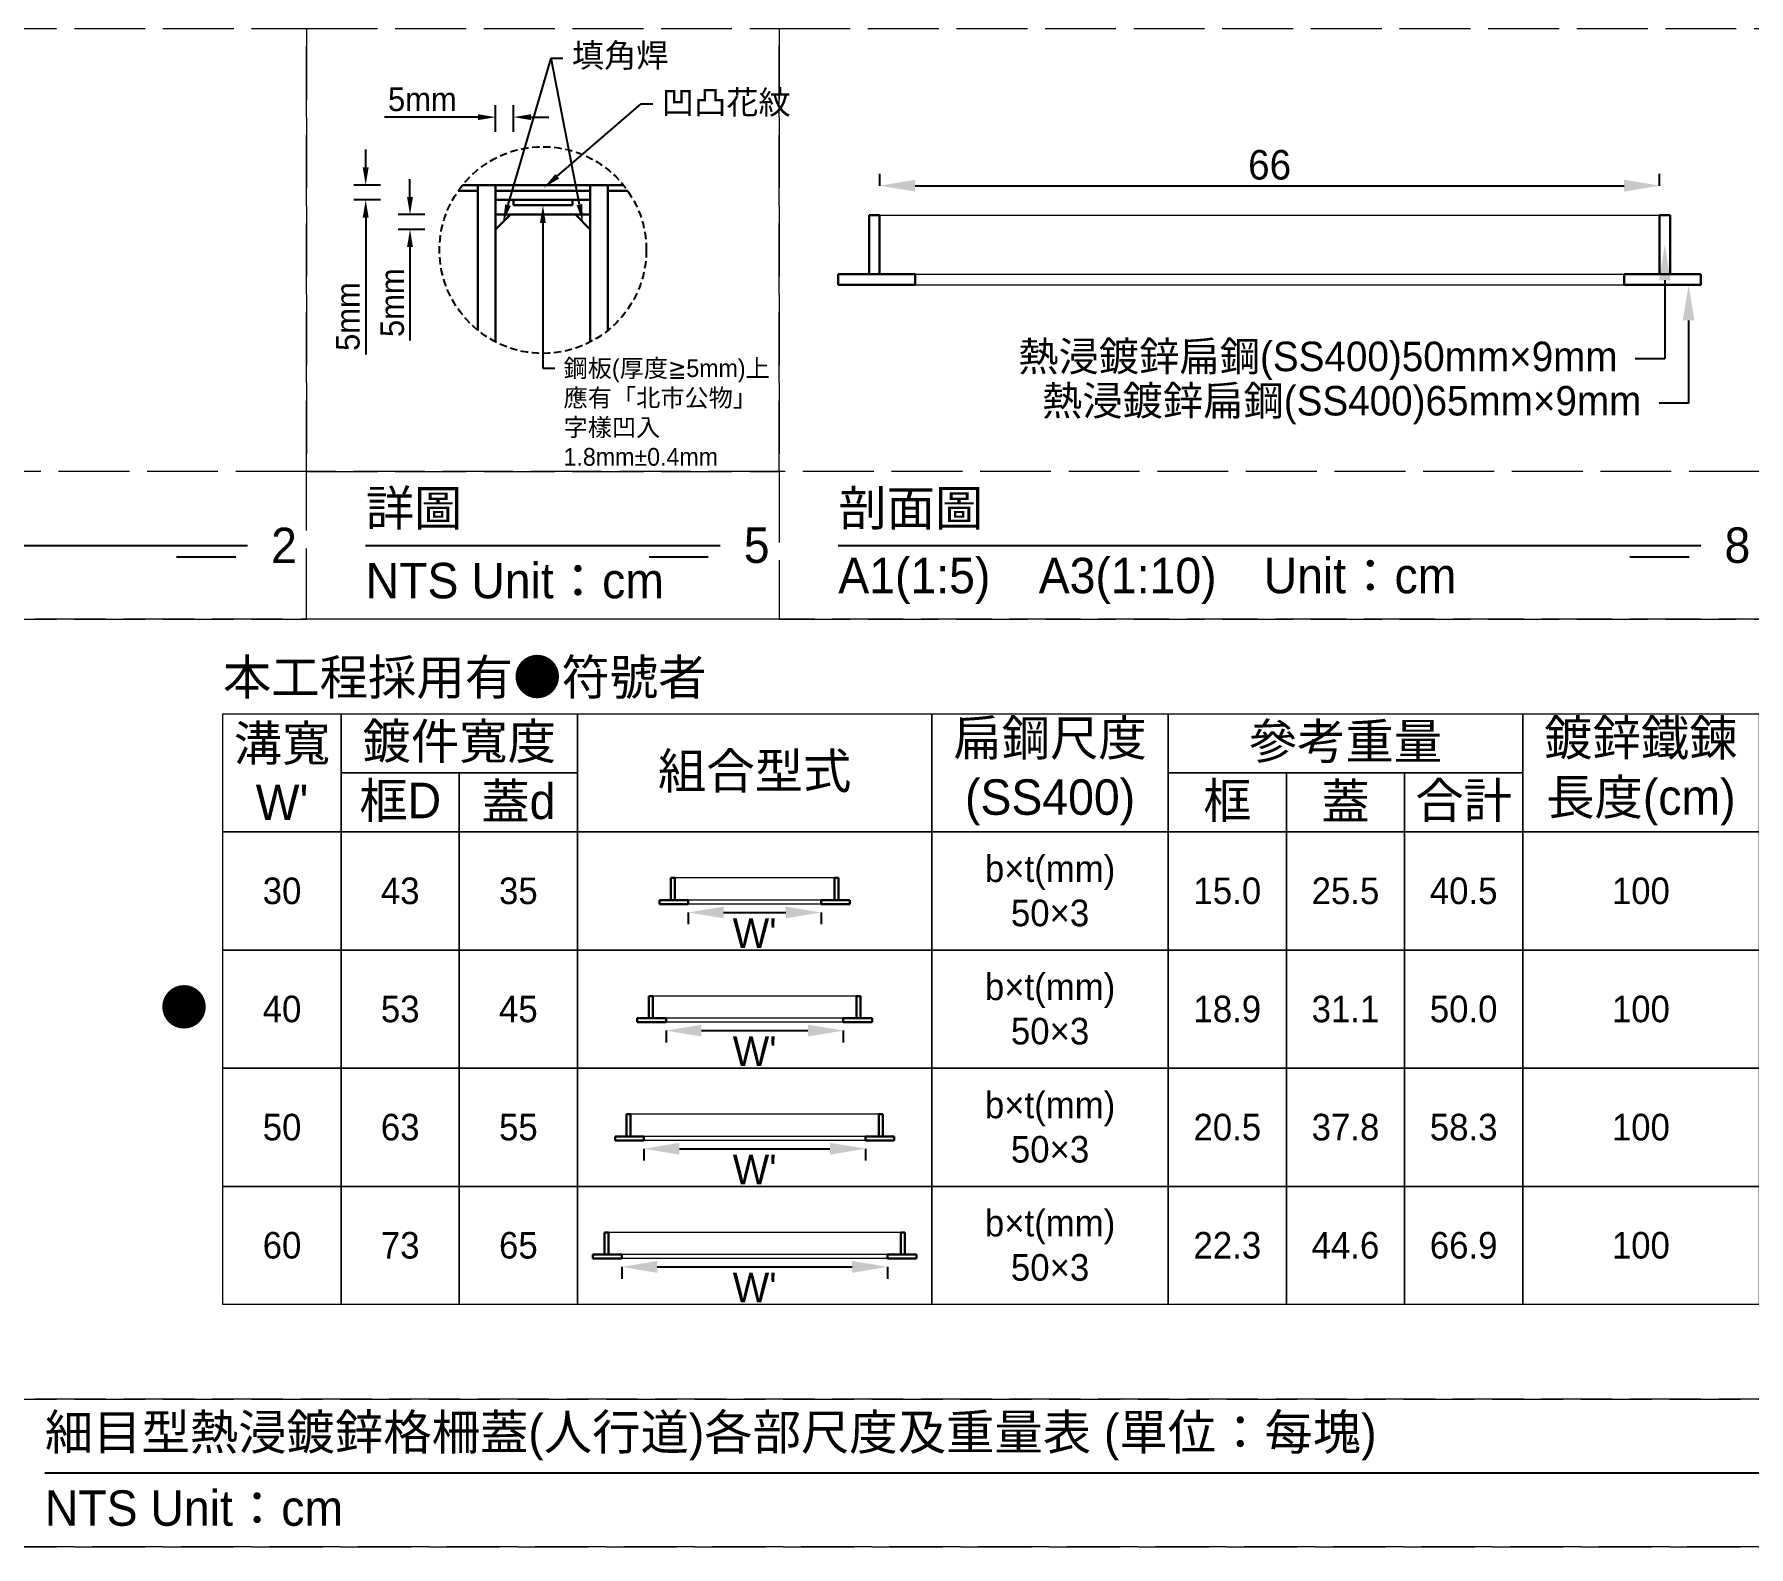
# Model space of a CAD drawing. Extents: x -2640 to 1802, y -2159 to 447.
# Drawn here: x -2451.8 to -2161.6, y -507 to -251 of the extents above; entities that cross this region are included whole.
import ezdxf
from ezdxf import colors
from ezdxf.entities.mleader import LeaderData, LeaderLine
from ezdxf.math import Vec2, Vec3

# ---------------------------------------------------------------- set-up
doc = ezdxf.new("R2010")
doc.units = 0
doc.header["$MEASUREMENT"] = 0
doc.linetypes.add('ACAD_ISO02W100', pattern=[15, 12, -3])
doc.linetypes.add('HIDDEN', pattern=[0.375, 0.25, -0.125])
for name, color, linetype, lineweight in [('一、1.基本-圖框', 7, 'Continuous', 20), ('二、1.繪圖-既有設施', 8, 'Continuous', 20), ('二、2.繪圖-施作項目', 181, 'Continuous', 30)]:
    doc.layers.add(name, color=color, linetype=linetype, lineweight=lineweight)
doc.layers.add('一、4.基本-隱藏', color=9, linetype='ACAD_ISO02W100', lineweight=20, plot=False)
doc.layers.add('三、3.文字-註解文字', color=2, linetype='Continuous')
doc.styles.add('次圖名(詳圖)', font='MS PGothic.ttf', dxfattribs={"height": 6})
doc.styles.add('註解文字', font='MS PGothic.ttf', dxfattribs={"height": 4})
doc.styles.add('註解文字(詳圖)', font='MS PGothic.ttf', dxfattribs={"height": 5})
doc.dimstyles.new('註解文字', dxfattribs={"dimtxt": 4, "dimasz": 3, "dimexe": 2, "dimexo": 5, "dimgap": 1, "dimtad": 2, "dimzin": 0, "dimdsep": 46, "dimtxsty": '註解文字', "dimcen": 0.1, "dimclrd": 144, "dimclre": 144, "dimclrt": 256, "dimadec": 0, "dimazin": 0, "dimtfac": 1, "dimtofl": 0, "dimtmove": 0, "dimatfit": 3, "dimfxlon": 1, "dimtolj": 1, "dimtzin": 0, "dimlwd": -1, "dimlwe": -1, "dimarcsym": 1})
doc.dimstyles.new('註解文字(詳圖)', dxfattribs={"dimtxt": 5, "dimasz": 6, "dimexe": 2, "dimexo": 5, "dimgap": 1, "dimtad": 2, "dimzin": 0, "dimdsep": 46, "dimtxsty": '註解文字(詳圖)', "dimcen": 0.1, "dimclrd": 144, "dimclre": 144, "dimclrt": 256, "dimadec": 0, "dimazin": 0, "dimtfac": 1, "dimtofl": 0, "dimtmove": 0, "dimatfit": 3, "dimfxlon": 1, "dimtolj": 1, "dimtzin": 0, "dimlwd": -1, "dimlwe": -1, "dimarcsym": 1})

# ---------------------------------------------------------------- blocks, each defined once
blk = doc.blocks.new('*D276')
at = {"layer": 'Defpoints', "color": 0, "transparency": 16777216}
for p in [(-2373.69, -265), (-2373.69, -279), (-2370.69, -279)]:
    blk.add_point(p, dxfattribs=at)
at = {"layer": '三、3.文字-註解文字', "color": 144, "transparency": 16777216}
for p, q in [((-2373.69, -267.5), (-2373.69, -263)), ((-2370.69, -267.5), (-2370.69, -263)), ((-2376.69, -265), (-2392.51, -265)), ((-2367.69, -265), (-2364.69, -265))]:
    blk.add_line(p, q, dxfattribs=at)
for points in [[(-2376.69, -264.5), (-2376.69, -265.5), (-2373.69, -265)], [(-2367.69, -264.5), (-2367.69, -265.5), (-2370.69, -265)]]:
    blk.add_solid(points, dxfattribs=at)
at = {"layer": '三、3.文字-註解文字', "transparency": 16777216, "insert": (-2386.1, -262), "char_height": 4, "attachment_point": 5, "style": '註解文字'}
blk.add_mtext('\\A1;5mm', dxfattribs=at)
blk = doc.blocks.new('*D279')
at = {"layer": 'Defpoints', "color": 0, "transparency": 16777216}
for p in [(-2395.69, -276.5), (-2373.69, -276.5), (-2373.69, -279)]:
    blk.add_point(p, dxfattribs=at)
at = {"layer": '三、3.文字-註解文字', "color": 144, "transparency": 16777216}
for p, q in [((-2395.69, -273.5), (-2395.69, -270.5)), ((-2393.19, -276.5), (-2397.69, -276.5)), ((-2393.19, -279), (-2397.69, -279)), ((-2395.69, -282), (-2395.69, -305.17))]:
    blk.add_line(p, q, dxfattribs=at)
for points in [[(-2396.19, -273.5), (-2395.19, -273.5), (-2395.69, -276.5)], [(-2396.19, -282), (-2395.19, -282), (-2395.69, -279)]]:
    blk.add_solid(points, dxfattribs=at)
at = {"layer": '三、3.文字-註解文字', "transparency": 16777216, "insert": (-2398.69, -298.76), "char_height": 4, "attachment_point": 5, "rotation": 90, "style": '註解文字'}
blk.add_mtext('\\A1;5mm', dxfattribs=at)
blk = doc.blocks.new('*D280')
at = {"layer": 'Defpoints', "color": 0, "transparency": 16777216}
for p in [(-2388.19, -284), (-2373.69, -281.5), (-2373.69, -284)]:
    blk.add_point(p, dxfattribs=at)
at = {"layer": '三、3.文字-註解文字', "color": 144, "transparency": 16777216}
for p, q in [((-2388.19, -278.5), (-2388.19, -275.5)), ((-2385.69, -281.5), (-2390.19, -281.5)), ((-2385.69, -284), (-2390.19, -284)), ((-2388.19, -287), (-2388.19, -302.82))]:
    blk.add_line(p, q, dxfattribs=at)
for points in [[(-2388.69, -278.5), (-2387.69, -278.5), (-2388.19, -281.5)], [(-2388.69, -287), (-2387.69, -287), (-2388.19, -284)]]:
    blk.add_solid(points, dxfattribs=at)
at = {"layer": '三、3.文字-註解文字', "transparency": 16777216, "insert": (-2391.19, -296.41), "char_height": 4, "attachment_point": 5, "rotation": 90, "style": '註解文字'}
blk.add_mtext('\\A1;5mm', dxfattribs=at)
blk = doc.blocks.new('*D293')
at = {"layer": 'Defpoints', "color": 0, "transparency": 16777216}
for p in [(-2176.69, -276.6), (-2308.69, -281.6), (-2176.69, -281.6)]:
    blk.add_point(p, dxfattribs=at)
at = {"layer": '三、3.文字-註解文字', "color": 144, "transparency": 16777216}
for p, q in [((-2308.69, -276.6), (-2308.69, -274.6)), ((-2176.69, -276.6), (-2176.69, -274.6)), ((-2302.69, -276.6), (-2182.69, -276.6))]:
    blk.add_line(p, q, dxfattribs=at)
for points in [[(-2302.69, -275.6), (-2302.69, -277.6), (-2308.69, -276.6)], [(-2182.69, -275.6), (-2182.69, -277.6), (-2176.69, -276.6)]]:
    blk.add_solid(points, dxfattribs=at)
at = {"layer": '三、3.文字-註解文字', "transparency": 16777216, "insert": (-2242.69, -273.1), "char_height": 5, "attachment_point": 5, "style": '註解文字(詳圖)'}
blk.add_mtext('\\A1;66', dxfattribs=at)
blk = doc.blocks.new('*D329')
at = {"layer": 'Defpoints', "color": 0, "transparency": 16777216}
for p in [(-2344.85, -418.21), (-2314.85, -418.21), (-2314.85, -419.63)]:
    blk.add_point(p, dxfattribs=at)
at = {"layer": '三、3.文字-註解文字', "color": 144, "transparency": 16777216}
for p, q in [((-2344.85, -419.63), (-2344.85, -421.63)), ((-2338.85, -419.63), (-2320.85, -419.63)), ((-2314.85, -419.63), (-2314.85, -421.63))]:
    blk.add_line(p, q, dxfattribs=at)
for points in [[(-2338.85, -418.63), (-2338.85, -420.63), (-2344.85, -419.63)], [(-2320.85, -418.63), (-2320.85, -420.63), (-2314.85, -419.63)]]:
    blk.add_solid(points, dxfattribs=at)
at = {"layer": '三、3.文字-註解文字', "transparency": 16777216, "insert": (-2329.85, -423.13), "char_height": 5, "attachment_point": 5, "style": '註解文字(詳圖)'}
blk.add_mtext("\\A1;W'", dxfattribs=at)
blk = doc.blocks.new('*D330')
at = {"layer": 'Defpoints', "color": 0, "transparency": 16777216}
for p in [(-2348.6, -438.21), (-2311.1, -438.21), (-2311.1, -439.63)]:
    blk.add_point(p, dxfattribs=at)
at = {"layer": '三、3.文字-註解文字', "color": 144, "transparency": 16777216}
for p, q in [((-2348.6, -439.63), (-2348.6, -441.63)), ((-2342.6, -439.63), (-2317.1, -439.63)), ((-2311.1, -439.63), (-2311.1, -441.63))]:
    blk.add_line(p, q, dxfattribs=at)
for points in [[(-2342.6, -438.63), (-2342.6, -440.63), (-2348.6, -439.63)], [(-2317.1, -438.63), (-2317.1, -440.63), (-2311.1, -439.63)]]:
    blk.add_solid(points, dxfattribs=at)
at = {"layer": '三、3.文字-註解文字', "transparency": 16777216, "insert": (-2329.85, -443.13), "char_height": 5, "attachment_point": 5, "style": '註解文字(詳圖)'}
blk.add_mtext("\\A1;W'", dxfattribs=at)
blk = doc.blocks.new('*D331')
at = {"layer": 'Defpoints', "color": 0, "transparency": 16777216}
for p in [(-2352.35, -458.21), (-2307.35, -458.21), (-2307.35, -459.63)]:
    blk.add_point(p, dxfattribs=at)
at = {"layer": '三、3.文字-註解文字', "color": 144, "transparency": 16777216}
for p, q in [((-2352.35, -459.63), (-2352.35, -461.63)), ((-2346.35, -459.63), (-2313.35, -459.63)), ((-2307.35, -459.63), (-2307.35, -461.63))]:
    blk.add_line(p, q, dxfattribs=at)
for points in [[(-2346.35, -458.63), (-2346.35, -460.63), (-2352.35, -459.63)], [(-2313.35, -458.63), (-2313.35, -460.63), (-2307.35, -459.63)]]:
    blk.add_solid(points, dxfattribs=at)
at = {"layer": '三、3.文字-註解文字', "transparency": 16777216, "insert": (-2329.85, -463.13), "char_height": 5, "attachment_point": 5, "style": '註解文字(詳圖)'}
blk.add_mtext("\\A1;W'", dxfattribs=at)
blk = doc.blocks.new('*D332')
at = {"layer": 'Defpoints', "color": 0, "transparency": 16777216}
for p in [(-2341.1, -398.21), (-2318.6, -398.21), (-2318.6, -399.63)]:
    blk.add_point(p, dxfattribs=at)
at = {"layer": '三、3.文字-註解文字', "color": 144, "transparency": 16777216}
for p, q in [((-2341.1, -399.63), (-2341.1, -401.63)), ((-2335.1, -399.63), (-2324.6, -399.63)), ((-2318.6, -399.63), (-2318.6, -401.63))]:
    blk.add_line(p, q, dxfattribs=at)
for points in [[(-2335.1, -398.63), (-2335.1, -400.63), (-2341.1, -399.63)], [(-2324.6, -398.63), (-2324.6, -400.63), (-2318.6, -399.63)]]:
    blk.add_solid(points, dxfattribs=at)
at = {"layer": '三、3.文字-註解文字', "transparency": 16777216, "insert": (-2329.85, -403.13), "char_height": 5, "attachment_point": 5, "style": '註解文字(詳圖)'}
blk.add_mtext("\\A1;W'", dxfattribs=at)

msp = doc.modelspace()

# ---------------------------------------------------------------- linework, layer by layer
at = {"layer": '一、1.基本-圖框'}
for points in [[(-2419.847, -366), (-2399.847, -366), (-2399.847, -386), (-2419.847, -386)], [(-2419.847, -366), (-2119.847, -366), (-2119.847, -466), (-2419.847, -466)], [(-2399.847, -366), (-2359.847, -366), (-2359.847, -376), (-2399.847, -376)], [(-2359.847, -366), (-2299.847, -366), (-2299.847, -386), (-2359.847, -386)], [(-2299.847, -366), (-2259.847, -366), (-2259.847, -386), (-2299.847, -386)], [(-2259.847, -366), (-2199.847, -366), (-2199.847, -376), (-2259.847, -376)], [(-2199.847, -366), (-2159.847, -366), (-2159.847, -386), (-2199.847, -386)], [(-2399.847, -376), (-2379.847, -376), (-2379.847, -386), (-2399.847, -386)], [(-2379.847, -376), (-2359.847, -376), (-2359.847, -386), (-2379.847, -386)], [(-2259.847, -376), (-2239.847, -376), (-2239.847, -386), (-2259.847, -386)], [(-2239.847, -376), (-2219.847, -376), (-2219.847, -386), (-2239.847, -386)], [(-2219.847, -376), (-2199.847, -376), (-2199.847, -386), (-2219.847, -386)], [(-2419.847, -386), (-2399.847, -386), (-2399.847, -406), (-2419.847, -406)], [(-2399.847, -386), (-2379.847, -386), (-2379.847, -406), (-2399.847, -406)], [(-2379.847, -386), (-2359.847, -386), (-2359.847, -406), (-2379.847, -406)], [(-2359.847, -386), (-2299.847, -386), (-2299.847, -406), (-2359.847, -406)], [(-2299.847, -386), (-2259.847, -386), (-2259.847, -406), (-2299.847, -406)], [(-2259.847, -386), (-2239.847, -386), (-2239.847, -406), (-2259.847, -406)], [(-2239.847, -386), (-2219.847, -386), (-2219.847, -406), (-2239.847, -406)], [(-2219.847, -386), (-2199.847, -386), (-2199.847, -406), (-2219.847, -406)], [(-2199.847, -386), (-2159.847, -386), (-2159.847, -406), (-2199.847, -406)], [(-2419.847, -406), (-2399.847, -406), (-2399.847, -426), (-2419.847, -426)], [(-2399.847, -406), (-2379.847, -406), (-2379.847, -426), (-2399.847, -426)], [(-2379.847, -406), (-2359.847, -406), (-2359.847, -426), (-2379.847, -426)], [(-2359.847, -406), (-2299.847, -406), (-2299.847, -426), (-2359.847, -426)], [(-2299.847, -406), (-2259.847, -406), (-2259.847, -426), (-2299.847, -426)], [(-2259.847, -406), (-2239.847, -406), (-2239.847, -426), (-2259.847, -426)], [(-2239.847, -406), (-2219.847, -406), (-2219.847, -426), (-2239.847, -426)], [(-2219.847, -406), (-2199.847, -406), (-2199.847, -426), (-2219.847, -426)], [(-2199.847, -406), (-2159.847, -406), (-2159.847, -426), (-2199.847, -426)], [(-2419.847, -426), (-2399.847, -426), (-2399.847, -446), (-2419.847, -446)], [(-2399.847, -426), (-2379.847, -426), (-2379.847, -446), (-2399.847, -446)], [(-2379.847, -426), (-2359.847, -426), (-2359.847, -446), (-2379.847, -446)], [(-2359.847, -426), (-2299.847, -426), (-2299.847, -446), (-2359.847, -446)], [(-2299.847, -426), (-2259.847, -426), (-2259.847, -446), (-2299.847, -446)], [(-2259.847, -426), (-2239.847, -426), (-2239.847, -446), (-2259.847, -446)], [(-2239.847, -426), (-2219.847, -426), (-2219.847, -446), (-2239.847, -446)], [(-2219.847, -426), (-2199.847, -426), (-2199.847, -446), (-2219.847, -446)], [(-2199.847, -426), (-2159.847, -426), (-2159.847, -446), (-2199.847, -446)], [(-2419.847, -446), (-2399.847, -446), (-2399.847, -466), (-2419.847, -466)], [(-2399.847, -446), (-2379.847, -446), (-2379.847, -466), (-2399.847, -466)], [(-2379.847, -446), (-2359.847, -446), (-2359.847, -466), (-2379.847, -466)], [(-2359.847, -446), (-2299.847, -446), (-2299.847, -466), (-2359.847, -466)], [(-2299.847, -446), (-2259.847, -446), (-2259.847, -466), (-2299.847, -466)], [(-2259.847, -446), (-2239.847, -446), (-2239.847, -466), (-2259.847, -466)], [(-2239.847, -446), (-2219.847, -446), (-2219.847, -466), (-2239.847, -466)], [(-2219.847, -446), (-2199.847, -446), (-2199.847, -466), (-2219.847, -466)], [(-2199.847, -446), (-2159.847, -446), (-2159.847, -466), (-2199.847, -466)]]:
    msp.add_lwpolyline(points, close=True, dxfattribs=at)
at = {"layer": '一、4.基本-隱藏'}
for points in [[(-2640, 0), (-1860, 0), (-1860, -507), (-2640, -507)], [(-2640, -250), (-2405.693, -250), (-2405.693, -325), (-2640, -325)], [(-2405.693, -250), (-2325.693, -250), (-2325.693, -325), (-2405.693, -325)], [(-2325.693, -250), (-2159.693, -250), (-2159.693, -325), (-2325.693, -325)], [(-2640, -350), (-2405.693, -350), (-2405.693, -325), (-2640, -325)], [(-2405.693, -325), (-2325.693, -325), (-2325.693, -350), (-2405.693, -350)], [(-2325.693, -350), (-2159.693, -350), (-2159.693, -325), (-2325.693, -325)], [(-2079.693, -350), (-2460, -350), (-2460, -482), (-2079.693, -482)], [(-2460, -507), (-2079.693, -507), (-2079.693, -482), (-2460, -482)]]:
    msp.add_lwpolyline(points, close=True, dxfattribs=at)
at = {"layer": '三、3.文字-註解文字'}
for points in [[(-2630, -337.5), (-2415.693, -337.5)], [(-2417.693, -339.5), (-2427.693, -339.5)], [(-2395.693, -337.5), (-2335.693, -337.5)], [(-2337.693, -339.5), (-2347.693, -339.5)], [(-2315.693, -337.5), (-2169.693, -337.5)], [(-2171.693, -339.5), (-2181.693, -339.5)], [(-2450, -494.5), (-2089.693, -494.5)]]:
    msp.add_lwpolyline(points, dxfattribs=at)
at = {"layer": '三、3.文字-註解文字', "linetype": 'HIDDEN', "ltscale": 5}
msp.add_circle((-2365.693, -287.5), 17.5, dxfattribs=at)
at = {"layer": '二、1.繪圖-既有設施'}
for points in [[(-2308.693, -281.6), (-2176.693, -281.6)], [(-2302.693, -291.6), (-2182.693, -291.6)], [(-2302.693, -293.4), (-2182.693, -293.4)], [(-2316.347, -393.788), (-2343.347, -393.788)], [(-2318.597, -397.538), (-2341.097, -397.538)], [(-2318.597, -398.212), (-2341.097, -398.212)], [(-2312.597, -413.788), (-2347.097, -413.788)], [(-2314.847, -417.538), (-2344.847, -417.538)], [(-2314.847, -418.212), (-2344.847, -418.212)], [(-2308.847, -433.787), (-2350.847, -433.787)], [(-2311.097, -437.537), (-2348.597, -437.537)], [(-2311.097, -438.213), (-2348.597, -438.213)], [(-2305.097, -453.788), (-2354.597, -453.788)], [(-2307.347, -457.538), (-2352.347, -457.538)], [(-2307.347, -458.212), (-2352.347, -458.212)]]:
    msp.add_lwpolyline(points, dxfattribs=at)
at = {"layer": '二、2.繪圖-施作項目'}
for points in [[(-2380.055, -277.5), (-2376.693, -277.5)], [(-2379.304, -276.5), (-2352.083, -276.5)], [(-2376.693, -276.5), (-2376.693, -301.111)], [(-2373.693, -276.5), (-2373.693, -303.064)], [(-2373.693, -277.5), (-2357.693, -277.5)], [(-2357.693, -276.5), (-2357.693, -303.064)], [(-2354.693, -276.5), (-2354.693, -301.111)], [(-2354.693, -277.5), (-2351.332, -277.5)], [(-2373.693, -279), (-2357.693, -279)], [(-2370.693, -279), (-2360.693, -279)], [(-2370.693, -279.9), (-2370.693, -279)], [(-2370.693, -279.9), (-2360.693, -279.9)], [(-2360.693, -279.9), (-2360.693, -279)], [(-2373.693, -281.5), (-2357.693, -281.5)], [(-2371.193, -281.5), (-2373.693, -284)], [(-2360.193, -281.5), (-2357.693, -284)], [(-2310.493, -281.6), (-2310.493, -291.6)], [(-2310.493, -281.6), (-2308.693, -281.6)], [(-2308.693, -281.6), (-2308.693, -291.6)], [(-2176.693, -281.6), (-2176.693, -291.6)], [(-2176.693, -281.6), (-2174.893, -281.6)], [(-2174.893, -281.6), (-2174.893, -291.6)], [(-2315.693, -291.6), (-2315.693, -293.4)], [(-2315.693, -291.6), (-2302.693, -291.6)], [(-2302.693, -291.6), (-2302.693, -293.4)], [(-2182.693, -291.6), (-2182.693, -293.4)], [(-2182.693, -291.6), (-2169.693, -291.6)], [(-2169.693, -291.6), (-2169.693, -293.4)], [(-2315.693, -293.4), (-2302.693, -293.4)], [(-2182.693, -293.4), (-2169.693, -293.4)], [(-2344.022, -393.788), (-2344.022, -397.538)], [(-2343.347, -393.788), (-2344.022, -393.788)], [(-2343.347, -393.788), (-2343.347, -397.538)], [(-2316.347, -393.788), (-2316.347, -397.538)], [(-2315.672, -393.788), (-2316.347, -393.788)], [(-2315.672, -393.788), (-2315.672, -397.538)], [(-2345.972, -397.538), (-2345.972, -398.212)], [(-2341.097, -397.538), (-2345.972, -397.538)], [(-2341.097, -397.538), (-2341.097, -398.212)], [(-2318.597, -397.538), (-2318.597, -398.212)], [(-2313.722, -397.538), (-2318.597, -397.538)], [(-2313.722, -397.538), (-2313.722, -398.212)], [(-2341.097, -398.212), (-2345.972, -398.212)], [(-2313.722, -398.212), (-2318.597, -398.212)], [(-2347.772, -413.788), (-2347.772, -417.538)], [(-2347.097, -413.788), (-2347.772, -413.788)], [(-2347.097, -413.788), (-2347.097, -417.538)], [(-2312.597, -413.788), (-2312.597, -417.538)], [(-2311.922, -413.788), (-2312.597, -413.788)], [(-2311.922, -413.788), (-2311.922, -417.538)], [(-2349.722, -417.538), (-2349.722, -418.212)], [(-2344.847, -417.538), (-2349.722, -417.538)], [(-2344.847, -417.538), (-2344.847, -418.212)], [(-2314.847, -417.538), (-2314.847, -418.212)], [(-2309.972, -417.538), (-2314.847, -417.538)], [(-2309.972, -417.538), (-2309.972, -418.212)], [(-2344.847, -418.212), (-2349.722, -418.212)], [(-2309.972, -418.212), (-2314.847, -418.212)], [(-2351.522, -433.787), (-2351.522, -437.537)], [(-2350.847, -433.787), (-2351.522, -433.787)], [(-2350.847, -433.787), (-2350.847, -437.537)], [(-2308.847, -433.787), (-2308.847, -437.537)], [(-2308.172, -433.787), (-2308.847, -433.787)], [(-2308.172, -433.787), (-2308.172, -437.537)], [(-2353.472, -437.537), (-2353.472, -438.213)], [(-2348.597, -437.537), (-2353.472, -437.537)], [(-2348.597, -437.537), (-2348.597, -438.213)], [(-2311.097, -437.537), (-2311.097, -438.213)], [(-2306.222, -437.537), (-2311.097, -437.537)], [(-2306.222, -437.537), (-2306.222, -438.213)], [(-2348.597, -438.213), (-2353.472, -438.213)], [(-2306.222, -438.213), (-2311.097, -438.213)], [(-2355.272, -453.788), (-2355.272, -457.538)], [(-2354.597, -453.788), (-2355.272, -453.788)], [(-2354.597, -453.788), (-2354.597, -457.538)], [(-2305.097, -453.788), (-2305.097, -457.538)], [(-2304.422, -453.788), (-2305.097, -453.788)], [(-2304.422, -453.788), (-2304.422, -457.538)], [(-2357.222, -457.538), (-2357.222, -458.212)], [(-2352.347, -457.538), (-2357.222, -457.538)], [(-2352.347, -458.212), (-2357.222, -458.212)], [(-2352.347, -457.538), (-2352.347, -458.212)], [(-2307.347, -457.538), (-2307.347, -458.212)], [(-2302.472, -457.538), (-2307.347, -457.538)], [(-2302.472, -458.212), (-2307.347, -458.212)], [(-2302.472, -457.538), (-2302.472, -458.212)]]:
    msp.add_lwpolyline(points, dxfattribs=at)

# ---------------------------------------------------------------- texts
at = {"layer": '一、1.基本-圖框', "char_height": 6, "attachment_point": 5, "style": '註解文字(詳圖)'}
for s, width, insert in [("{\\fMS PGothic|b0|i0|c128|p34;溝寬\\P}W'", 22.09955, (-2409.847, -376)), ('鍍件寬度', 35.26712, (-2379.847, -371)), ('扁鋼尺度\\P(SS400)', 35.26712, (-2279.847, -376)), ('參考重量', 35.26712, (-2229.847, -371)), ('{\\fMS PGothic|b0|i0|c128|p34;鍍鋅鐵鍊長度}(cm)', 35.26712, (-2179.847, -376)), ('組合型式', 35.26712, (-2329.847, -376)), ('框D', 35.26712, (-2389.847, -381)), ('蓋d', 35.26712, (-2369.847, -381)), ('框', 35.26712, (-2249.847, -381)), ('蓋', 35.26712, (-2229.847, -381)), ('合計', 35.26712, (-2209.847, -381))]:
    msp.add_mtext_dynamic_manual_height_columns(s, width=width, gutter_width=30, heights=[0], dxfattribs=dict(at, insert=insert))
at = {"layer": '三、3.文字-註解文字'}
for s, width, gutter_width, insert, char_height, attachment_point, style in [('詳圖', 30.14945, 15, (-2395.693, -331.5), 6, 4, '次圖名(詳圖)'), ('剖面圖', 109.33936, 15, (-2315.693, -331.5), 6, 4, '次圖名(詳圖)'), ('2', 3, 15, (-2411.693, -337.5), 6, 4, '次圖名(詳圖)'), ('5', 3, 15, (-2331.693, -337.5), 6, 4, '次圖名(詳圖)'), ('8', 3, 15, (-2165.693, -337.5), 6, 4, '次圖名(詳圖)'), ('{\\fMS PGothic|b0|i0|c128|p34;A1(1:}5{\\fMS PGothic|b0|i0|c128|p34;)\u3000A3(1:}1{\\fMS PGothic|b0|i0|c128|p34;0)^IUnit：cm}', 136.03259, 15, (-2315.693, -343.5), 6, 4, '次圖名(詳圖)'), ('NTS{\\fMS PGothic|b0|i0|c128|p34; Unit：cm}', 93.26158, 15, (-2395.693, -343.5), 6, 4, '次圖名(詳圖)'), ('{\\fMS PGothic|b0|i0|c128|p34;本工程採用有●符號者}', 89.58136, 30, (-2419.847, -363.5), 6, 7, '次圖名(詳圖)'), ('{\\fMS PGothic|b0|i0|c128|p34;b×t(mm)\\P50×}3', 53.3682, 30, (-2279.847, -396), 4.5, 5, '註解文字(詳圖)'), ('30', 9.06048, 30, (-2409.847, -396), 4.5, 5, '註解文字(詳圖)'), ('43', 9.06048, 30, (-2389.847, -396), 4.5, 5, '註解文字(詳圖)'), ('35', 9.06048, 30, (-2369.847, -396), 4.5, 5, '註解文字(詳圖)'), ('15.0', 9.06048, 30, (-2249.847, -396), 4.5, 5, '註解文字(詳圖)'), ('25.5', 9.06048, 30, (-2229.847, -396), 4.5, 5, '註解文字(詳圖)'), ('40.5', 9.06048, 30, (-2209.847, -396), 4.5, 5, '註解文字(詳圖)'), ('100', 9.06048, 30, (-2179.847, -396), 4.5, 5, '註解文字(詳圖)'), ('{\\fMS PGothic|b0|i0|c128|p34;●}', 9.0506, 30, (-2422.347, -416), 6, 6, '次圖名(詳圖)'), ('{\\fMS PGothic|b0|i0|c128|p34;b×t(mm)\\P50×}3', 53.3682, 30, (-2279.847, -416), 4.5, 5, '註解文字(詳圖)'), ('40', 9.06048, 30, (-2409.847, -416), 4.5, 5, '註解文字(詳圖)'), ('53', 9.06048, 30, (-2389.847, -416), 4.5, 5, '註解文字(詳圖)'), ('45', 9.06048, 30, (-2369.847, -416), 4.5, 5, '註解文字(詳圖)'), ('18.9', 9.06048, 30, (-2249.847, -416), 4.5, 5, '註解文字(詳圖)'), ('31.1', 9.06048, 30, (-2229.847, -416), 4.5, 5, '註解文字(詳圖)'), ('50.0', 9.06048, 30, (-2209.847, -416), 4.5, 5, '註解文字(詳圖)'), ('100', 9.06048, 30, (-2179.847, -416), 4.5, 5, '註解文字(詳圖)'), ('{\\fMS PGothic|b0|i0|c128|p34;b×t(mm)\\P50×}3', 53.3682, 30, (-2279.847, -436), 4.5, 5, '註解文字(詳圖)'), ('50', 9.06048, 30, (-2409.847, -436), 4.5, 5, '註解文字(詳圖)'), ('63', 9.06048, 30, (-2389.847, -436), 4.5, 5, '註解文字(詳圖)'), ('55', 9.06048, 30, (-2369.847, -436), 4.5, 5, '註解文字(詳圖)'), ('20.5', 9.06048, 30, (-2249.847, -436), 4.5, 5, '註解文字(詳圖)'), ('37.8', 9.06048, 30, (-2229.847, -436), 4.5, 5, '註解文字(詳圖)'), ('58.3', 9.06048, 30, (-2209.847, -436), 4.5, 5, '註解文字(詳圖)'), ('100', 9.06048, 30, (-2179.847, -436), 4.5, 5, '註解文字(詳圖)'), ('{\\fMS PGothic|b0|i0|c128|p34;b×t(mm)\\P50×}3', 53.3682, 30, (-2279.847, -456), 4.5, 5, '註解文字(詳圖)'), ('60', 9.06048, 30, (-2409.847, -456), 4.5, 5, '註解文字(詳圖)'), ('73', 9.06048, 30, (-2389.847, -456), 4.5, 5, '註解文字(詳圖)'), ('65', 9.06048, 30, (-2369.847, -456), 4.5, 5, '註解文字(詳圖)'), ('22.3', 9.06048, 30, (-2249.847, -456), 4.5, 5, '註解文字(詳圖)'), ('44.6', 9.06048, 30, (-2229.847, -456), 4.5, 5, '註解文字(詳圖)'), ('66.9', 9.06048, 30, (-2209.847, -456), 4.5, 5, '註解文字(詳圖)'), ('100', 9.06048, 30, (-2179.847, -456), 4.5, 5, '註解文字(詳圖)'), ('{\\fMS PGothic|b0|i0|c128|p34;細目型熱浸鍍鋅格柵蓋(}人行{\\fMS PGothic|b0|i0|c128|p34;道)各部尺度及重量表 (單位：每塊)}', 256.26644, 15, (-2450, -488.5), 6, 4, '次圖名(詳圖)'), ('NTS{\\fMS PGothic|b0|i0|c128|p34; Unit：cm}', 93.26158, 15, (-2450, -500.5), 6, 4, '次圖名(詳圖)')]:
    msp.add_mtext_dynamic_manual_height_columns(s, width=width, gutter_width=gutter_width, heights=[0], dxfattribs=dict(at, insert=insert, char_height=char_height, attachment_point=attachment_point, style=style))

# ---------------------------------------------------------------- dimensions: what is measured, and where the dimension line sits
for p1, p2, distance, picture, middle in [((-2370.693, -279), (-2373.693, -279), -14, '*D276', (-2386.102, -262)), ((-2373.693, -281.5), (-2373.693, -284), -14.5, '*D280', (-2391.193, -296.409))]:
    dim = msp.add_aligned_dim(p1=p1, p2=p2, distance=distance, text='5mm', dimstyle='註解文字', dxfattribs=at)
    dim.commit()
    dim.dimension.update_dxf_attribs({"geometry": picture, "text_midpoint": middle})
for base, p1, p2, text, picture, middle in [((-2176.693, -276.6), (-2308.693, -281.6), (-2176.693, -281.6), '66', '*D293', (-2242.693, -273.1)), ((-2318.597, -399.628), (-2341.097, -398.212), (-2318.597, -398.212), "W'", '*D332', (-2329.847, -403.128)), ((-2314.847, -419.628), (-2344.847, -418.212), (-2314.847, -418.212), "W'", '*D329', (-2329.847, -423.128)), ((-2311.097, -439.628), (-2348.597, -438.213), (-2311.097, -438.213), "W'", '*D330', (-2329.847, -443.128)), ((-2307.347, -459.628), (-2352.347, -458.212), (-2307.347, -458.212), "W'", '*D331', (-2329.847, -463.128))]:
    dim = msp.add_linear_dim(base=base, p1=p1, p2=p2, text=text, dimstyle='註解文字(詳圖)', dxfattribs=at)
    dim.commit()
    dim.dimension.update_dxf_attribs({"geometry": picture, "text_midpoint": middle})
dim = msp.add_linear_dim(base=(-2395.693, -276.5), p1=(-2373.693, -279), p2=(-2373.693, -276.5), angle=90, text='5mm', dimstyle='註解文字', dxfattribs=at)
dim.commit()
dim.dimension.update_dxf_attribs({"geometry": '*D279', "text_midpoint": (-2395.693, -298.761), "dimtype": 161})

# ---------------------------------------------------------------- leaders
ml = msp.add_multileader_mtext('Standard', dxfattribs=at)
ml.set_content('填角{\\fPMingLiU|b0|i0|c136|p18;焊}', color=256, style='註解文字')
ml.set_leader_properties(color=144, linetype='ByLayer', lineweight=-1)
ml.build(insert=Vec2(0, 0))
ml.multileader.update_dxf_attribs({"dogleg_length": 2, "arrow_head_size": 3})
ctx = ml.context
ctx.base_point, ctx.arrow_head_size, ctx.landing_gap_size, ctx.plane_origin = Vec3(-2362.292, -255), 3, 1.5, Vec3(-2346.96, -277.95)
notes = []
notes.append((ctx, [(0, (1, 1, 0), (-2364.292, -255), (1, 0), 2, [(0, [(-2372.443, -282.75)], 0, [])])]))
ctx.mtext.insert, ctx.mtext.flow_direction = Vec3(-2360.792, -252.547), 5
ml = msp.add_multileader_mtext('Standard', dxfattribs=at)
ml.set_content('{\\fMS PGothic|b0|i0|c128|p34; }', color=256, style='註解文字')
ml.set_leader_properties(color=144, linetype='ByLayer', lineweight=-1)
ml.build(insert=Vec2(0, 0))
ml.multileader.update_dxf_attribs({"dogleg_length": 0, "arrow_head_size": 3})
ctx = ml.context
ctx.base_point, ctx.char_height, ctx.arrow_head_size, ctx.landing_gap_size, ctx.plane_origin = Vec3(-2368.621, -255), 3, 3, 1.5, Vec3(-2333.46, -277.95)
ctx.text_align_type = 2
notes.append((ctx, [(1, (1, 1, 0), (-2364.292, -255), (-1, 0), 0, [(0, [(-2358.943, -282.75)], 0, [])])]))
ctx.mtext.insert, ctx.mtext.alignment, ctx.mtext.flow_direction = Vec3(-2365.792, -253.5), 3, 5
ml = msp.add_multileader_mtext('Standard', dxfattribs=at)
ml.set_content('凹凸花紋', color=256, style='註解文字')
ml.set_leader_properties(color=144, linetype='ByLayer', lineweight=-1)
ml.build(insert=Vec2(0, 0))
ml.multileader.update_dxf_attribs({"dogleg_length": 2, "arrow_head_size": 3})
ctx = ml.context
ctx.base_point, ctx.arrow_head_size, ctx.landing_gap_size, ctx.plane_origin = Vec3(-2347.064, -262.772), 3, 1.5, Vec3(-2346.96, -272.95)
notes.append((ctx, [(0, (1, 1, 0), (-2349.064, -262.772), (1, 0), 2, [(0, [(-2365.538, -276.96)], 0, [])])]))
ctx.mtext.insert, ctx.mtext.flow_direction = Vec3(-2345.564, -260.499), 5
ml = msp.add_multileader_mtext('Standard', dxfattribs=at)
ml.set_content('{\\fMS PGothic|b0|i0|c128|p34;鋼板(厚度≧5mm)上應有「北市公物」字樣凹入1.8mm%%P0.4mm}', color=256, style='註解文字')
ml.set_leader_properties(color=144, linetype='ByLayer', lineweight=-1)
ml.build(insert=Vec2(0, 0))
ml.multileader.update_dxf_attribs({"dogleg_length": 2, "arrow_head_size": 3})
ctx = ml.context
ctx.base_point, ctx.char_height, ctx.arrow_head_size, ctx.landing_gap_size, ctx.plane_origin = Vec3(-2363.693, -307.5), 3, 3, 1.5, Vec3(-2398.6, -286.664)
notes.append((ctx, [(0, (1, 1, 0), (-2365.693, -307.5), (1, 0), 2, [(0, [(-2365.693, -279.9)], 0, [])])]))
ctx.mtext.insert, ctx.mtext.width, ctx.mtext.flow_direction = Vec3(-2362.193, -306), 35.71327, 5
ml = msp.add_multileader_mtext('Standard', dxfattribs=at)
ml.set_content('熱浸鍍鋅扁鋼(SS400)50mm×9mm', color=256, style='註解文字(詳圖)')
ml.set_leader_properties(color=144, linetype='ByLayer', lineweight=-1)
ml.build(insert=Vec2(0, 0))
ml.multileader.update_dxf_attribs({"dogleg_length": 5, "arrow_head_size": 6})
ctx = ml.context
ctx.base_point, ctx.char_height, ctx.arrow_head_size, ctx.landing_gap_size, ctx.plane_origin = Vec3(-2293.157, -305.9), 5, 6, 3, Vec3(-2175.793, -286.6)
ctx.text_align_type = 2
notes.append((ctx, [(1, (1, 1, 0), (-2175.793, -305.9), (-1, 0), 5, [(0, [(-2175.793, -286.6)], 0, [])])]))
ctx.mtext.insert, ctx.mtext.alignment, ctx.mtext.flow_direction = Vec3(-2183.793, -303.002), 3, 5
ml = msp.add_multileader_mtext('Standard', dxfattribs=at)
ml.set_content('{\\fMS PGothic|b0|i0|c128|p34;熱浸鍍鋅扁鋼(SS400)}65{\\fMS PGothic|b0|i0|c128|p34;mm×9mm}', color=256, style='註解文字(詳圖)')
ml.set_leader_properties(color=144, linetype='ByLayer', lineweight=-1)
ml.build(insert=Vec2(0, 0))
ml.multileader.update_dxf_attribs({"dogleg_length": 5, "arrow_head_size": 6})
ctx = ml.context
ctx.base_point, ctx.char_height, ctx.arrow_head_size, ctx.landing_gap_size, ctx.plane_origin = Vec3(-2289.134, -313.4), 5, 6, 3, Vec3(-2171.771, -293.4)
ctx.text_align_type = 2
notes.append((ctx, [(1, (1, 1, 0), (-2171.771, -313.4), (-1, 0), 5, [(0, [(-2171.771, -293.4)], 0, [])])]))
ctx.mtext.insert, ctx.mtext.alignment, ctx.mtext.flow_direction = Vec3(-2179.771, -310.502), 3, 5
for ctx, leaders in notes:
    for number, flags, end, landing, length, lines in leaders:
        leader = LeaderData()
        leader.index, (leader.has_last_leader_line, leader.has_dogleg_vector, leader.attachment_direction) = number, flags
        leader.last_leader_point, leader.dogleg_vector, leader.dogleg_length = Vec3(end), Vec3(landing), length
        for number, points, colour, breaks in lines:
            line = LeaderLine()
            line.index, line.vertices, line.color, line.breaks = number, Vec3.list(points), colors.encode_raw_color(colour), breaks
            leader.lines.append(line)
        ctx.leaders.append(leader)

doc.saveas('drawing.dxf')
